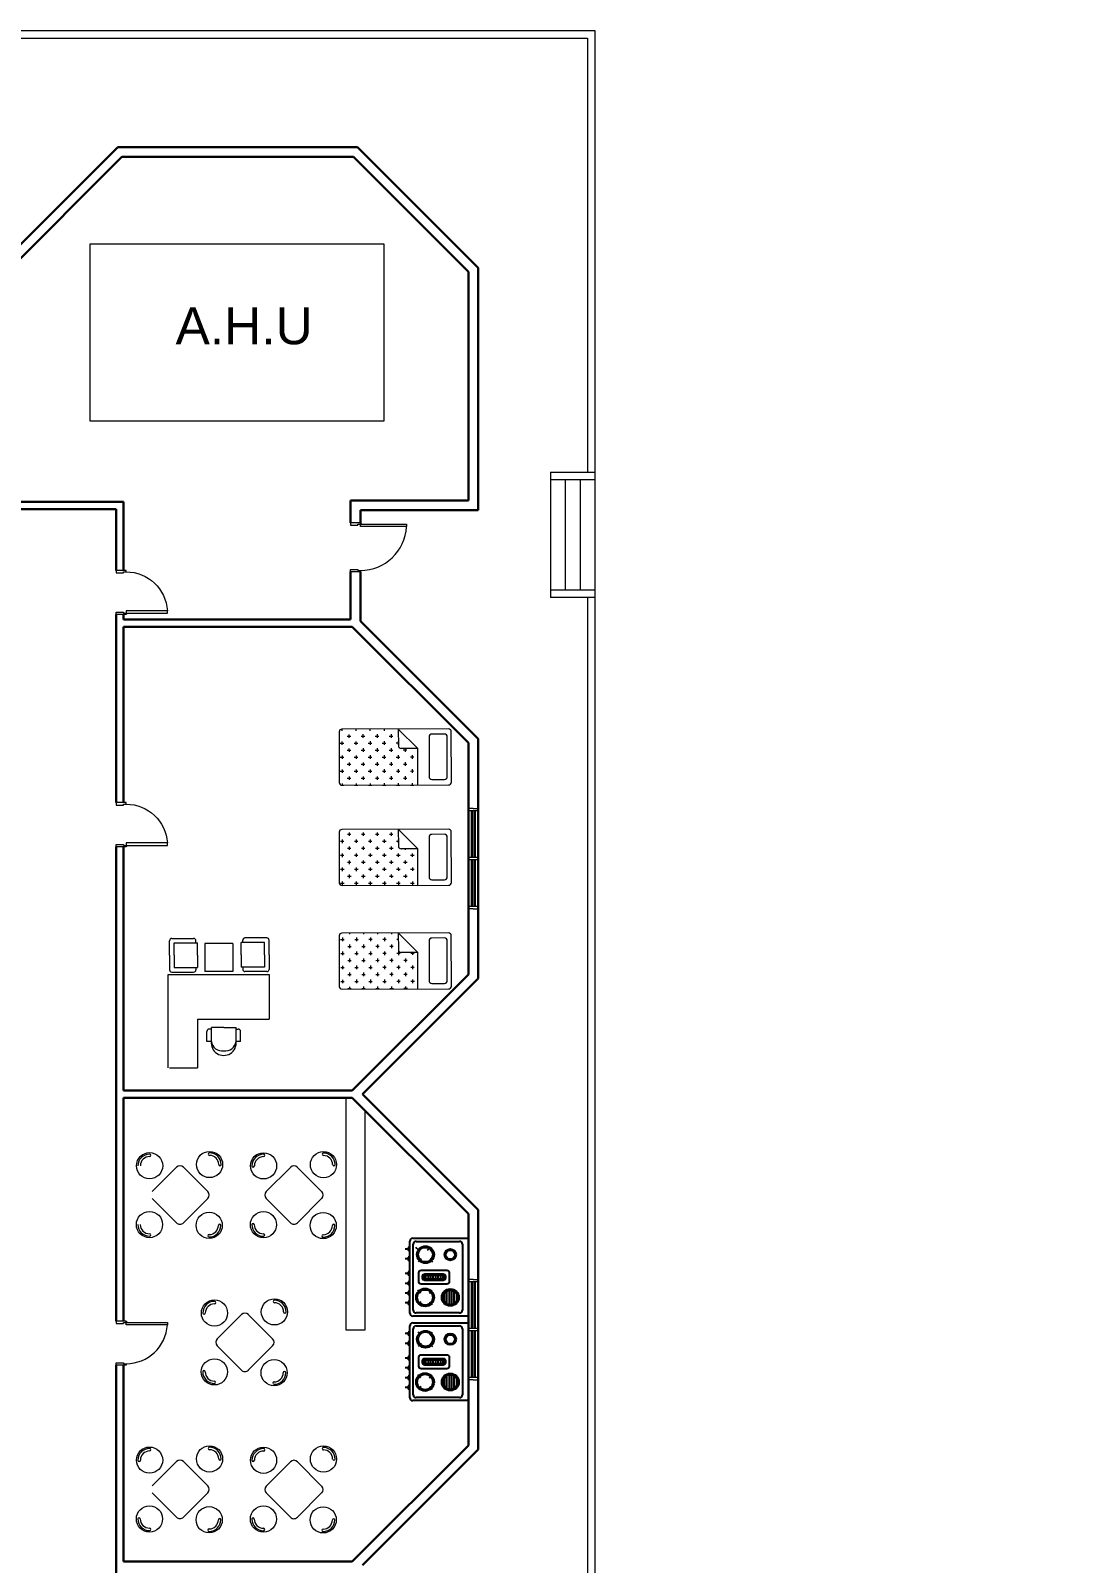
# Model space of a CAD drawing. Extents: x -3700 to 3801, y 313 to 399.
# Drawn here: x 123.58 to 144.73, y 367.84 to 399.07 of the extents above; entities that cross this region are included whole.
import ezdxf
from ezdxf import colors
from ezdxf.entities.mleader import LeaderData, LeaderLine
from ezdxf.math import Vec2, Vec3

# ---------------------------------------------------------------- set-up
doc = ezdxf.new("R2010")
doc.units = 0
doc.header["$LTSCALE"] = 0.15
doc.layers.get('0').update_dxf_attribs({"color": 252})
for name, color, linetype in [('0 sockets', 252, 'Continuous'), ('0 WIRINF', 2, 'Continuous'), ('FIX', 252, 'Continuous')]:
    doc.layers.add(name, color=color, linetype=linetype)
for name, color, linetype, lineweight in [('anal', 252, 'Continuous', 20), ('DOOR', 252, 'Continuous', 20), ('FUR', 252, 'Continuous', 9), ('wall', 252, 'Continuous', 30)]:
    doc.layers.add(name, color=color, linetype=linetype, lineweight=lineweight)

# ---------------------------------------------------------------- blocks, each defined once
blk = doc.blocks.new('D100')
at = {"layer": 'DOOR'}
for points in [[(0.03, 0.2), (0.03, 1.14), (0.078, 1.14), (0.078, 0.2)], [(0.03, 0.2), (0, 0.2), (0, 0), (0.05, 0), (0.05, 0.15), (0.03, 0.15)], [(0.97, 0.2), (1, 0.2), (1, 0), (0.95, 0), (0.95, 0.15), (0.97, 0.15)]]:
    blk.add_lwpolyline(points, close=True, dxfattribs=at)
blk.add_circle((0.02, 0.21), 0.01, dxfattribs=at)
blk.add_arc((0.029, 0.2), 0.941, 0.0029, 86.9663, dxfattribs=at)
blk = doc.blocks.new('A$C48FC3568')
at = {"layer": 'FUR'}
h = blk.add_hatch(dxfattribs=at)
h.set_pattern_fill('CROSS', color=256, scale=0.5, style=0)
h.set_pattern_definition([(0, (-34.60875, 58.23435), (0.125, -0.125), [0.0625, -0.1875]), (270, (-34.5775, 58.2656), (-0.125, -0.125), [0.0625, -0.1875])])
h.paths.add_polyline_path([(1.055, 0.703), (1.055, 1), (0.05, 1, 0.414214), (0, 0.95), (0, 0.05, 0.414214), (0.05, 0), (1.402, 0), (1.402, 0.653), (1.105, 0.653, -0.414214)])
for p, q in [((0, 0.95), (0, 0.05)), ((1.95, 1), (0.05, 1)), ((1.402, 0.653), (1.055, 1)), ((1.055, 1), (1.055, 0.703)), ((1.602, 0.859), (1.602, 0.15)), ((1.877, 0.909), (1.652, 0.909)), ((1.927, 0.15), (1.927, 0.859)), ((2, 0.05), (2, 0.95)), ((1.402, 0.653), (1.105, 0.653)), ((1.402, 0), (1.402, 0.653)), ((1.652, 0.1), (1.877, 0.1)), ((0.05, 0), (1.95, 0))]:
    blk.add_line(p, q, dxfattribs=at)
for centre, start, end in [((0.05, 0.95), 90, 180), ((1.652, 0.859), 90, 180), ((1.877, 0.859), 360, 90), ((1.95, 0.95), 360, 90), ((1.105, 0.703), 180, 270), ((0.05, 0.05), 180, 270), ((1.652, 0.15), 180, 270), ((1.877, 0.15), 270, 0), ((1.95, 0.05), 270, 360)]:
    blk.add_arc(centre, 0.05, start, end, dxfattribs=at)
blk = doc.blocks.new('D90')
at = {"layer": 'DOOR'}
for points in [[(0.03, 0.2), (0.03, 1.04), (0.078, 1.04), (0.078, 0.2)], [(0.03, 0.2), (0, 0.2), (0, 0), (0.05, 0), (0.05, 0.15), (0.03, 0.15)], [(0.87, 0.2), (0.9, 0.2), (0.9, 0), (0.85, 0), (0.85, 0.15), (0.87, 0.15)]]:
    blk.add_lwpolyline(points, close=True, dxfattribs=at)
blk.add_circle((0.02, 0.21), 0.01, dxfattribs=at)
blk.add_arc((0.025, 0.197), 0.845, 0.2218, 86.3889, dxfattribs=at)
blk = doc.blocks.new('*X25')
at = {"color": 0}
for p, q in [((0.125, 0.561), (0.125, 0.644)), ((0.15, 0.538), (0.15, 0.667)), ((0.175, 0.529), (0.175, 0.676)), ((0.2, 0.529), (0.2, 0.676)), ((0.225, 0.538), (0.225, 0.667)), ((0.25, 0.562), (0.25, 0.643))]:
    blk.add_line(p, q, dxfattribs=at)
blk = doc.blocks.new('ARCH')
at = {"layer": 'anal'}
for p, q in [((82.125, 399.075), (132.6, 399.075)), ((82.275, 398.925), (132.6, 398.925)), ((132.6, 399.075), (135.075, 399.075)), ((132.6, 398.925), (134.925, 398.925)), ((134.925, 398.925), (134.925, 390.6)), ((135.075, 399.075), (135.075, 390.6)), ((134.925, 390.6), (134.925, 390.075)), ((135.075, 390.6), (135.075, 346.125)), ((134.175, 390.075), (134.175, 387.525)), ((134.175, 390.075), (135.075, 390.075)), ((134.175, 389.925), (134.475, 389.925)), ((134.175, 389.925), (135.075, 389.925)), ((134.475, 389.925), (134.475, 387.675)), ((134.775, 389.925), (134.775, 387.675)), ((135.075, 390.075), (135.075, 387.525)), ((135.075, 387.675), (134.175, 387.675)), ((135.075, 387.525), (134.175, 387.525)), ((134.925, 387.525), (134.925, 346.275)), ((132.6, 383.225), (132.5, 383.225)), ((132.7, 383.175), (132.5, 383.175)), ((132.6, 383.175), (132.5, 383.175)), ((132.56, 383.175), (132.56, 382.225)), ((132.585, 383.175), (132.585, 382.225)), ((132.6, 383.225), (132.7, 383.225)), ((132.615, 383.175), (132.615, 382.225)), ((132.64, 383.175), (132.64, 382.225)), ((132.5, 382.175), (132.5, 382.225)), ((132.7, 382.225), (132.5, 382.225)), ((132.7, 382.175), (132.5, 382.175)), ((132.56, 382.175), (132.56, 381.225)), ((132.585, 382.175), (132.585, 381.225)), ((132.615, 382.175), (132.615, 381.225)), ((132.64, 382.175), (132.64, 381.225)), ((132.7, 382.175), (132.7, 382.225)), ((132.7, 381.225), (132.5, 381.225)), ((132.6, 381.225), (132.5, 381.225)), ((132.6, 381.175), (132.5, 381.175)), ((132.6, 381.175), (132.7, 381.175)), ((132.6, 373.625), (132.5, 373.625)), ((132.6, 373.625), (132.7, 373.625)), ((132.6, 373.575), (132.5, 373.575)), ((132.7, 373.575), (132.5, 373.575)), ((132.56, 373.575), (132.56, 372.625)), ((132.585, 373.575), (132.585, 372.625)), ((132.615, 373.575), (132.615, 372.625)), ((132.64, 373.575), (132.64, 372.625)), ((132.7, 372.625), (132.5, 372.625)), ((132.5, 372.575), (132.5, 372.625)), ((132.7, 372.575), (132.5, 372.575)), ((132.56, 372.575), (132.56, 371.625)), ((132.585, 372.575), (132.585, 371.625)), ((132.615, 372.575), (132.615, 371.625)), ((132.64, 372.575), (132.64, 371.625)), ((132.7, 372.575), (132.7, 372.625)), ((132.6, 371.625), (132.5, 371.625)), ((132.7, 371.625), (132.5, 371.625)), ((132.6, 371.575), (132.5, 371.575)), ((132.6, 371.575), (132.7, 371.575))]:
    blk.add_line(p, q, dxfattribs=at)
blk.add_lwpolyline([(130.786, 394.721), (124.786, 394.721), (124.786, 391.121), (130.786, 391.121)], close=True, dxfattribs=at)
at = {"layer": 'FIX', "ltscale": 1000}
for p, q in [((131.272, 374.276), (131.272, 374.211)), ((131.307, 372.938), (131.307, 374.402)), ((131.367, 374.462), (132.5, 374.462)), ((131.375, 373), (131.375, 374.34)), ((131.491, 374.217), (131.432, 374.276)), ((131.435, 374.4), (132.321, 374.4)), ((131.667, 374.217), (131.725, 374.276)), ((132.381, 374.34), (132.381, 373)), ((131.272, 374.076), (131.272, 374.011)), ((131.537, 374.041), (131.479, 373.982)), ((131.714, 374.041), (131.772, 373.982)), ((131.272, 373.776), (131.272, 373.711)), ((131.629, 373.71), (131.629, 373.63)), ((131.679, 373.71), (131.679, 373.63)), ((131.729, 373.71), (131.729, 373.63)), ((131.779, 373.71), (131.779, 373.63)), ((131.829, 373.71), (131.829, 373.63)), ((131.879, 373.71), (131.879, 373.63)), ((131.929, 373.71), (131.929, 373.63)), ((131.979, 373.71), (131.979, 373.63)), ((131.272, 373.576), (131.272, 373.511)), ((131.272, 373.376), (131.272, 373.311)), ((131.529, 373.345), (131.47, 373.404)), ((131.705, 373.345), (131.764, 373.404)), ((131.272, 373.176), (131.272, 373.111)), ((131.529, 373.169), (131.47, 373.11)), ((131.705, 373.169), (131.764, 373.11)), ((131.307, 371.214), (131.307, 372.677)), ((132.5, 372.878), (131.367, 372.878)), ((131.367, 372.737), (132.5, 372.737)), ((132.321, 372.94), (131.435, 372.94)), ((131.435, 372.676), (132.321, 372.676)), ((131.272, 372.552), (131.272, 372.487)), ((131.272, 372.352), (131.272, 372.287)), ((131.375, 371.275), (131.375, 372.616)), ((131.537, 372.493), (131.479, 372.551)), ((131.714, 372.493), (131.772, 372.551)), ((132.381, 372.616), (132.381, 371.275)), ((131.272, 372.052), (131.272, 371.987)), ((131.537, 372.316), (131.479, 372.258)), ((131.714, 372.316), (131.772, 372.258)), ((131.272, 371.852), (131.272, 371.787)), ((131.629, 371.986), (131.629, 371.906)), ((131.679, 371.986), (131.679, 371.906)), ((131.729, 371.986), (131.729, 371.906)), ((131.779, 371.986), (131.779, 371.906)), ((131.829, 371.986), (131.829, 371.906)), ((131.879, 371.986), (131.879, 371.906)), ((131.929, 371.986), (131.929, 371.906)), ((131.979, 371.986), (131.979, 371.906)), ((131.272, 371.652), (131.272, 371.587)), ((131.272, 371.452), (131.272, 371.387)), ((131.529, 371.621), (131.47, 371.679)), ((131.529, 371.444), (131.47, 371.386)), ((131.705, 371.621), (131.764, 371.679)), ((131.705, 371.444), (131.764, 371.386)), ((132.5, 371.154), (131.367, 371.154)), ((132.321, 371.215), (131.435, 371.215))]:
    blk.add_line(p, q, dxfattribs=at)
for points in [[(131.307, 374.244), (131.213, 374.244)], [(131.307, 374.276), (131.272, 374.276)], [(131.307, 374.044), (131.213, 374.044)], [(131.307, 374.211), (131.272, 374.211)], [(131.307, 374.076), (131.272, 374.076)], [(131.307, 374.011), (131.272, 374.011)], [(131.307, 373.744), (131.213, 373.744)], [(131.307, 373.776), (131.272, 373.776)], [(131.307, 373.711), (131.272, 373.711)], [(131.307, 373.544), (131.213, 373.544)], [(131.307, 373.344), (131.213, 373.344)], [(131.307, 373.576), (131.272, 373.576)], [(131.307, 373.511), (131.272, 373.511)], [(131.307, 373.376), (131.272, 373.376)], [(131.307, 373.311), (131.272, 373.311)], [(131.307, 373.144), (131.213, 373.144)], [(131.307, 373.176), (131.272, 373.176)], [(131.307, 373.111), (131.272, 373.111)], [(131.307, 372.519), (131.213, 372.519)], [(131.307, 372.552), (131.272, 372.552)], [(131.307, 372.487), (131.272, 372.487)], [(131.307, 372.352), (131.272, 372.352)], [(131.307, 372.319), (131.213, 372.319)], [(131.307, 372.287), (131.272, 372.287)], [(131.307, 372.052), (131.272, 372.052)], [(131.307, 372.019), (131.213, 372.019)], [(131.307, 371.819), (131.213, 371.819)], [(131.307, 371.987), (131.272, 371.987)], [(131.307, 371.852), (131.272, 371.852)], [(131.307, 371.787), (131.272, 371.787)], [(131.307, 371.619), (131.213, 371.619)], [(131.307, 371.419), (131.213, 371.419)], [(131.307, 371.652), (131.272, 371.652)], [(131.307, 371.587), (131.272, 371.587)], [(131.307, 371.452), (131.272, 371.452)], [(131.307, 371.387), (131.272, 371.387)]]:
    blk.add_lwpolyline(points, dxfattribs=at)
for points in [[(132.109, 373.762), (132.109, 373.577, -0.414214), (132.059, 373.527), (131.54, 373.527, -0.414214), (131.49, 373.577), (131.49, 373.762, -0.414214), (131.54, 373.812), (132.059, 373.812, -0.414214)], [(132.034, 373.687), (132.034, 373.653, -0.414214), (131.984, 373.603), (131.616, 373.603, -0.414214), (131.566, 373.653), (131.566, 373.687, -0.414214), (131.616, 373.737), (131.984, 373.737, -0.414214)], [(132.007, 373.687), (132.007, 373.653, -0.414214), (131.984, 373.63), (131.616, 373.63, -0.414214), (131.593, 373.653), (131.593, 373.687, -0.414214), (131.616, 373.71), (131.984, 373.71, -0.414214)], [(132.109, 372.038), (132.109, 371.853, -0.414214), (132.059, 371.803), (131.54, 371.803, -0.414214), (131.49, 371.853), (131.49, 372.038, -0.414214), (131.54, 372.088), (132.059, 372.088, -0.414214)], [(132.034, 371.963), (132.034, 371.929, -0.414214), (131.984, 371.879), (131.616, 371.879, -0.414214), (131.566, 371.929), (131.566, 371.963, -0.414214), (131.616, 372.013), (131.984, 372.013, -0.414214)], [(132.007, 371.963), (132.007, 371.929, -0.414214), (131.984, 371.906), (131.616, 371.906, -0.414214), (131.593, 371.929), (131.593, 371.963, -0.414214), (131.616, 371.986), (131.984, 371.986, -0.414214)]]:
    blk.add_lwpolyline(points, format="xyb", close=True, dxfattribs=at)
for centre, radius in [((131.626, 374.129), 0.174), ((131.626, 374.129), 0.149), ((132.132, 374.129), 0.116), ((132.132, 374.129), 0.0914), ((131.617, 373.257), 0.183), ((131.617, 373.257), 0.158), ((132.132, 373.257), 0.174), ((132.132, 373.257), 0.149), ((131.626, 372.405), 0.174), ((131.626, 372.405), 0.149), ((132.132, 372.405), 0.116), ((132.132, 372.405), 0.0914), ((131.617, 371.533), 0.183), ((131.617, 371.533), 0.158), ((132.132, 371.533), 0.174), ((132.132, 371.533), 0.149)]:
    blk.add_circle(centre, radius, dxfattribs=at)
for centre, start, end in [((131.367, 374.402), 90, 180), ((131.435, 374.34), 90, 180), ((132.321, 374.34), 0, 90), ((131.435, 373), 180, 270), ((132.321, 373), 270, 0), ((131.367, 372.938), 180, 270), ((131.367, 372.677), 90, 180), ((131.435, 372.616), 90, 180), ((132.321, 372.616), 0, 90), ((131.367, 371.214), 180, 270), ((131.435, 371.275), 180, 270), ((132.321, 371.275), 270, 0)]:
    blk.add_arc(centre, 0.06, start, end, dxfattribs=at)
at = {"layer": 'FUR'}
for p, q in [((126.409, 380.231), (126.409, 380.528)), ((126.455, 380.574), (126.901, 380.574)), ((126.501, 380.231), (126.501, 380.482)), ((126.501, 380.482), (126.981, 380.482)), ((126.946, 380.482), (126.946, 380.528)), ((126.981, 380.231), (126.981, 380.482)), ((128.347, 380.492), (127.867, 380.492)), ((127.867, 380.24), (127.867, 380.492)), ((127.902, 380.492), (127.902, 380.537)), ((128.393, 380.583), (127.947, 380.583)), ((128.347, 380.24), (128.347, 380.492)), ((128.439, 380.24), (128.439, 380.537)), ((126.409, 380.231), (126.409, 379.934)), ((126.501, 380.231), (126.501, 379.979)), ((126.981, 380.231), (126.981, 379.979)), ((127.131, 380.471), (127.131, 379.9)), ((127.702, 380.471), (127.131, 380.471)), ((127.702, 380.471), (127.702, 379.9)), ((127.867, 380.24), (127.867, 379.989)), ((128.347, 380.24), (128.347, 379.989)), ((128.439, 380.24), (128.439, 379.943)), ((126.455, 379.888), (126.901, 379.888)), ((126.501, 379.979), (126.981, 379.979)), ((126.946, 379.979), (126.946, 379.934)), ((127.702, 379.9), (127.131, 379.9)), ((128.347, 379.989), (127.867, 379.989)), ((127.902, 379.989), (127.902, 379.943)), ((128.393, 379.897), (127.947, 379.897)), ((126.385, 377.934), (126.385, 379.839)), ((126.385, 379.839), (128.442, 379.839)), ((128.442, 379.839), (128.442, 378.925)), ((126.981, 378.925), (126.981, 377.934)), ((126.981, 378.925), (128.442, 378.925)), ((127.171, 378.476), (127.171, 378.68)), ((127.262, 378.726), (127.217, 378.726)), ((127.262, 378.476), (127.262, 378.76)), ((127.514, 378.76), (127.262, 378.76)), ((127.514, 378.76), (127.765, 378.76)), ((127.765, 378.476), (127.765, 378.76)), ((127.765, 378.726), (127.811, 378.726)), ((127.857, 378.476), (127.857, 378.68)), ((127.262, 378.476), (127.171, 378.476)), ((127.857, 378.476), (127.765, 378.476)), ((126.409, 377.934), (126.981, 377.934)), ((130, 377.325), (130, 372.6)), ((130.4, 372.6), (130.4, 377.059)), ((126.551, 375.911), (126.056, 375.416)), ((127.188, 375.416), (126.693, 375.911)), ((128.874, 375.908), (128.379, 375.413)), ((129.51, 375.413), (129.015, 375.908)), ((126.056, 375.274), (126.551, 374.779)), ((126.693, 374.779), (127.188, 375.274)), ((128.379, 375.272), (128.874, 374.777)), ((129.015, 374.777), (129.51, 375.272)), ((127.874, 372.908), (127.379, 372.413)), ((128.51, 372.413), (128.015, 372.908)), ((130, 372.6), (130.4, 372.6)), ((127.379, 372.272), (127.874, 371.777)), ((128.015, 371.777), (128.51, 372.272)), ((126.551, 369.911), (126.056, 369.416)), ((127.188, 369.416), (126.693, 369.911)), ((128.874, 369.908), (128.379, 369.413)), ((129.51, 369.413), (129.015, 369.908)), ((126.056, 369.274), (126.551, 368.779)), ((126.693, 368.779), (127.188, 369.274)), ((128.379, 369.272), (128.874, 368.777)), ((129.015, 368.777), (129.51, 369.272))]:
    blk.add_line(p, q, dxfattribs=at)
for centre in [(126.003, 375.941), (127.225, 375.966), (128.326, 375.939), (129.547, 375.963), (126.001, 374.742), (127.218, 374.726), (128.324, 374.74), (129.541, 374.723), (127.326, 372.939), (128.547, 372.963), (127.324, 371.74), (128.541, 371.723), (126.003, 369.941), (127.225, 369.966), (128.326, 369.939), (129.547, 369.963), (126.001, 368.742), (127.218, 368.726), (128.324, 368.74), (129.541, 368.723)]:
    blk.add_circle(centre, 0.267, dxfattribs=at)
for centre, radius, start, end in [((126.455, 380.528), 0.0457, 90, 180), ((126.901, 380.528), 0.0457, 360, 90), ((127.947, 380.537), 0.0457, 90, 180), ((128.393, 380.537), 0.0457, 0, 90), ((126.455, 379.934), 0.0457, 180, 270), ((126.901, 379.934), 0.0457, 270, 360), ((127.947, 379.943), 0.0457, 180, 270), ((128.393, 379.943), 0.0457, 270, 0), ((127.217, 378.68), 0.0457, 90, 180), ((127.811, 378.68), 0.0457, 0, 90), ((127.514, 378.443), 0.254, 172.4334, 7.5666), ((127.486, 378.504), 0.225, 187.1177, 277.1177), ((127.542, 378.504), 0.225, 262.8823, 352.8823), ((126.003, 375.941), 0.237, 90, 180), ((126.003, 375.941), 0.187, 90, 180), ((126.003, 376.154), 0.025, 270, 90), ((127.224, 376.178), 0.025, 90.0423, 270.0423), ((127.225, 375.966), 0.237, 0.0423, 90.0423), ((127.225, 375.966), 0.187, 0.0423, 90.0423), ((128.326, 375.939), 0.237, 90, 180), ((128.326, 375.939), 0.187, 90, 180), ((128.326, 376.151), 0.025, 270, 90), ((129.547, 376.175), 0.025, 90.0423, 270.0423), ((129.547, 375.963), 0.237, 0.0423, 90.0423), ((129.547, 375.963), 0.187, 0.0423, 90.0423), ((126.622, 375.84), 0.1, 45, 135), ((127.437, 375.966), 0.025, 180.0423, 0.0423), ((128.113, 375.939), 0.025, 180, 0), ((128.945, 375.837), 0.1, 45, 135), ((129.76, 375.963), 0.025, 180.0423, 0.0423), ((127.117, 375.345), 0.1, 315, 45), ((128.45, 375.342), 0.1, 135, 225), ((129.44, 375.342), 0.1, 315, 45), ((126.001, 374.742), 0.237, 179.9577, 269.9577), ((126.001, 374.742), 0.187, 179.9577, 269.9577), ((126.001, 374.53), 0.025, 269.9577, 89.9577), ((126.622, 374.85), 0.1, 225, 315), ((127.218, 374.514), 0.025, 90, 270), ((127.218, 374.726), 0.237, 270, 0), ((127.218, 374.726), 0.187, 270, 0), ((127.431, 374.726), 0.025, 0, 180), ((128.112, 374.74), 0.025, 359.9577, 179.9577), ((128.324, 374.74), 0.237, 179.9577, 269.9577), ((128.324, 374.74), 0.187, 179.9577, 269.9577), ((128.324, 374.527), 0.025, 269.9577, 89.9577), ((128.945, 374.847), 0.1, 225, 315), ((129.541, 374.723), 0.237, 270, 0), ((129.541, 374.723), 0.187, 270, 0), ((129.753, 374.723), 0.025, 0, 180), ((129.541, 374.511), 0.025, 90, 270), ((127.326, 372.939), 0.237, 90, 180), ((127.326, 372.939), 0.187, 90, 180), ((127.326, 373.151), 0.025, 270, 90), ((128.547, 373.175), 0.025, 90.0423, 270.0423), ((128.547, 372.963), 0.237, 0.0423, 90.0423), ((128.547, 372.963), 0.187, 0.0423, 90.0423), ((127.113, 372.939), 0.025, 180, 0), ((127.945, 372.837), 0.1, 45, 135), ((128.76, 372.963), 0.025, 180.0423, 0.0423), ((127.45, 372.342), 0.1, 135, 225), ((128.44, 372.342), 0.1, 315, 45), ((127.112, 371.74), 0.025, 359.9577, 179.9577), ((127.324, 371.74), 0.237, 179.9577, 269.9577), ((127.324, 371.74), 0.187, 179.9577, 269.9577), ((127.945, 371.847), 0.1, 225, 315), ((128.753, 371.723), 0.025, 0, 180), ((127.324, 371.527), 0.025, 269.9577, 89.9577), ((128.541, 371.511), 0.025, 90, 270), ((128.541, 371.723), 0.237, 270, 0), ((128.541, 371.723), 0.187, 270, 0), ((126.003, 369.941), 0.237, 90, 180), ((126.003, 370.154), 0.025, 270, 90), ((127.224, 370.178), 0.025, 90.0423, 270.0423), ((127.225, 369.966), 0.237, 0.0423, 90.0423), ((128.326, 369.939), 0.237, 90, 180), ((128.326, 370.151), 0.025, 270, 90), ((129.547, 370.175), 0.025, 90.0423, 270.0423), ((129.547, 369.963), 0.237, 0.0423, 90.0423), ((125.791, 369.941), 0.025, 180, 0), ((126.003, 369.941), 0.187, 90, 180), ((126.622, 369.84), 0.1, 45, 135), ((127.225, 369.966), 0.187, 0.0423, 90.0423), ((127.437, 369.966), 0.025, 180.0423, 0.0423), ((128.113, 369.939), 0.025, 180, 0), ((128.326, 369.939), 0.187, 90, 180), ((128.945, 369.837), 0.1, 45, 135), ((129.547, 369.963), 0.187, 0.0423, 90.0423), ((129.76, 369.963), 0.025, 180.0423, 0.0423), ((127.117, 369.345), 0.1, 315, 45), ((128.45, 369.342), 0.1, 135, 225), ((129.44, 369.342), 0.1, 315, 45), ((125.789, 368.743), 0.025, 359.9577, 179.9577), ((126.001, 368.742), 0.237, 179.9577, 269.9577), ((126.001, 368.742), 0.187, 179.9577, 269.9577), ((126.622, 368.85), 0.1, 225, 315), ((127.218, 368.726), 0.237, 270, 0), ((127.218, 368.726), 0.187, 270, 0), ((127.431, 368.726), 0.025, 0, 180), ((128.112, 368.74), 0.025, 359.9577, 179.9577), ((128.324, 368.74), 0.237, 179.9577, 269.9577), ((128.324, 368.74), 0.187, 179.9577, 269.9577), ((128.945, 368.847), 0.1, 225, 315), ((129.541, 368.723), 0.237, 270, 0), ((129.541, 368.723), 0.187, 270, 0), ((129.753, 368.723), 0.025, 0, 180), ((126.001, 368.53), 0.025, 269.9577, 89.9577), ((127.218, 368.514), 0.025, 90, 270), ((128.324, 368.527), 0.025, 269.9577, 89.9577), ((129.541, 368.511), 0.025, 90, 270)]:
    blk.add_arc(centre, radius, start, end, dxfattribs=at)
at = {"layer": 'wall'}
for p, q in [((123, 394.341), (125.359, 396.7)), ((123.075, 394.134), (125.441, 396.5)), ((125.359, 396.7), (130.241, 396.7)), ((125.441, 396.5), (130.159, 396.5)), ((130.159, 396.5), (132.5, 394.159)), ((130.241, 396.7), (132.7, 394.241)), ((132.7, 394.241), (132.7, 389.3)), ((132.5, 394.159), (132.5, 389.5)), ((123, 389.325), (125.325, 389.325)), ((123.075, 389.475), (125.475, 389.475)), ((125.325, 389.325), (125.325, 388.075)), ((125.475, 389.475), (125.475, 388.075)), ((130.1, 389.5), (130.1, 389.044)), ((132.5, 389.5), (130.1, 389.5)), ((130.3, 389.3), (130.3, 389.044)), ((132.7, 389.3), (130.3, 389.3)), ((130.1, 388.044), (130.1, 387.075)), ((130.3, 388.044), (130.3, 387.041)), ((125.325, 387.175), (125.325, 387)), ((125.325, 387.075), (125.325, 383.341)), ((125.475, 387.175), (125.475, 387.075)), ((130.1, 387.075), (125.475, 387.075)), ((130.3, 387.041), (132.7, 384.641)), ((130.134, 386.925), (125.475, 386.925)), ((125.475, 386.925), (125.475, 383.341)), ((130.134, 386.925), (132.5, 384.559)), ((132.5, 384.559), (132.5, 379.841)), ((132.7, 384.641), (132.7, 379.759)), ((125.325, 382.441), (125.325, 372.776)), ((125.475, 382.441), (125.475, 377.475)), ((132.5, 379.841), (130.134, 377.475)), ((132.7, 379.759), (130.341, 377.4)), ((130.134, 377.475), (125.475, 377.475)), ((130.341, 377.4), (132.7, 375.041)), ((130.134, 377.325), (125.475, 377.325)), ((125.475, 372.776), (125.475, 377.325)), ((130.134, 377.325), (132.5, 374.959)), ((132.5, 374.959), (132.5, 370.241)), ((132.7, 375.041), (132.7, 370.159)), ((125.325, 371.876), (125.325, 358.275)), ((125.475, 367.875), (125.475, 371.876)), ((132.5, 370.241), (130.134, 367.875)), ((132.7, 370.159), (130.341, 367.8)), ((130.134, 367.875), (125.475, 367.875))]:
    blk.add_line(p, q, dxfattribs=at)
at = {"layer": 'DOOR', "rotation": 270}
for name, p in [('D100', (130.1, 389.044)), ('D90', (125.325, 372.776))]:
    blk.add_blockref(name, p, dxfattribs=at)
at = {"layer": 'DOOR', "xscale": -1, "rotation": 270}
for p in [(125.325, 387.175), (125.325, 382.441)]:
    blk.add_blockref('D90', p, dxfattribs=at)
at = {"layer": 'FIX', "ltscale": 1000, "xscale": 2, "yscale": 2, "zscale": 2, "rotation": 180}
for p in [(132.507, 374.462), (132.507, 372.737)]:
    blk.add_blockref('*X25', p, dxfattribs=at)
at = {"layer": 'FUR', "xscale": 1.142857142856969, "yscale": 1.142857142856969, "zscale": 1.142857142856969, "rotation": 0.125901765957867}
for p in [(129.869, 383.696), (129.869, 381.652), (129.869, 379.539)]:
    blk.add_blockref('A$C48FC3568', p, dxfattribs=at)
at = {"layer": 'anal', "insert": (126.533, 393.433), "char_height": 0.75, "width": 4.8, "attachment_point": 1}
blk.add_mtext('{\\fArial|b0|i0|c0|p34;A.H.U}', dxfattribs=at)

msp = doc.modelspace()

# ---------------------------------------------------------------- block references
at = {"layer": '0 sockets', "color": 3}
msp.add_blockref('ARCH', (0, 0), dxfattribs=at)

# ---------------------------------------------------------------- leaders
at = {"layer": '0 WIRINF', "color": 3}
ml = msp.add_multileader_mtext('Standard', dxfattribs=at)
ml.set_content(' UTP CAT6 CABLE\\P?20 MM EXPOSED UPVC COND\\PTYPICAL', color=3)
ml.set_leader_properties()
ml.build(insert=Vec2(0, 0))
ml.multileader.update_dxf_attribs({"text_right_attachment_type": 6, "dogleg_length": 0.05, "arrow_head_size": 0.2})
ctx = ml.context
ctx.base_point, ctx.char_height, ctx.arrow_head_size, ctx.landing_gap_size = Vec3(20.66212, 368.12643), 0.05, 0.2, 0.01
ctx.right_attachment = 6
notes = []
notes.append((ctx, [(0, (1, 1, 0), (20.61212, 368.12643), (1, 0), 0.05, [(0, [(19.18118, 368.34665)], 0, [])])]))
ctx.mtext.insert, ctx.mtext.width, ctx.mtext.flow_direction = Vec3(20.67212, 368.15143), 3712.5, 5
for ctx, leaders in notes:
    for number, flags, end, landing, length, lines in leaders:
        leader = LeaderData()
        leader.index, (leader.has_last_leader_line, leader.has_dogleg_vector, leader.attachment_direction) = number, flags
        leader.last_leader_point, leader.dogleg_vector, leader.dogleg_length = Vec3(end), Vec3(landing), length
        for number, points, colour, breaks in lines:
            line = LeaderLine()
            line.index, line.vertices, line.color, line.breaks = number, Vec3.list(points), colors.encode_raw_color(colour), breaks
            leader.lines.append(line)
        ctx.leaders.append(leader)

doc.saveas('drawing.dxf')
